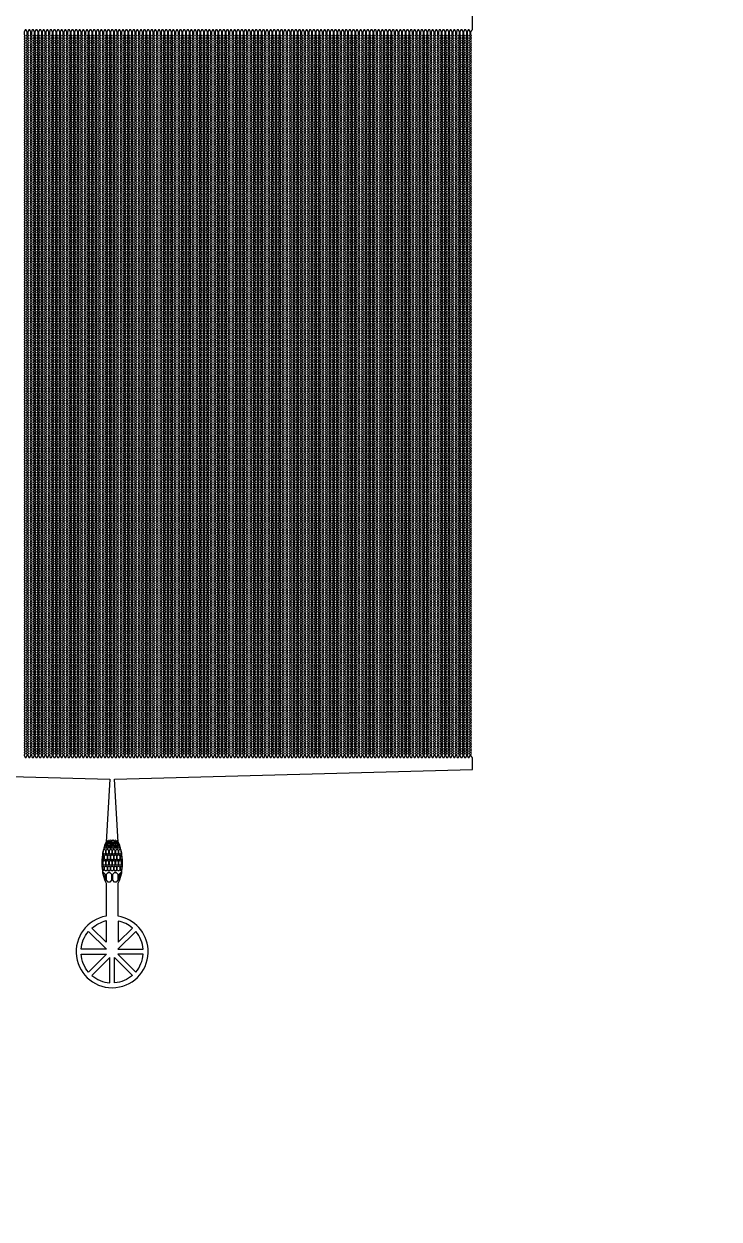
# Model space of a CAD drawing. Extents: x 4056 to 105656, y 4120 to 105720.
# Drawn here: x 18557 to 33033, y 32477 to 57365 of the extents above; entities that cross this region are included whole.
import ezdxf

# ---------------------------------------------------------------- set-up
doc = ezdxf.new("R2010")
doc.units = 13
doc.header["$MEASUREMENT"] = 0
doc.layers.add('Main Layer', color=7, linetype='Continuous', lineweight=0)

# ---------------------------------------------------------------- blocks, each defined once
blk = doc.blocks.new('row')
blk.add_lwpolyline([(-20, -1000, -0.774597), (-20, -1039), (-20, -1050, -0.774597), (-20, -1089), (-20, -1100, -0.774597), (-20, -1139), (-20, -1150, -0.774597), (-20, -1189), (-20, -1200, -0.774597), (-20, -1239), (-20, -1250, -0.774597), (-20, -1289), (-20, -1300, -0.774597), (-20, -1339), (-20, -1350, -0.774597), (-20, -1389), (-20, -1400, -0.774597), (-20, -1439), (-20, -1450, -0.774597), (-20, -1489), (-20, -1500, -0.774597), (-20, -1539), (-20, -1550, -0.774597), (-20, -1589), (-20, -1600, -0.774597), (-20, -1639), (-20, -1650, -0.774597), (-20, -1689), (-20, -1700, -0.774597), (-20, -1739), (-20, -1750, -0.774597), (-20, -1789), (-20, -1800, -0.774597), (-20, -1839), (-20, -1850, -0.774597), (-20, -1889), (-20, -1900, -0.774597), (-20, -1939), (-20, -1950, -0.774597), (-20, -1989), (-20, -2000, -0.774597), (-20, -2039), (-20, -2050, -0.774597), (-20, -2089), (-20, -2100, -0.774597), (-20, -2139), (-20, -2150, -0.774597), (-20, -2189), (-20, -2200, -0.774597), (-20, -2239), (-20, -2250, -0.774597), (-20, -2289), (-20, -2300, -0.774597), (-20, -2339), (-20, -2350, -0.774597), (-20, -2389), (-20, -2400, -0.774597), (-20, -2439), (-20, -2450, -0.774597), (-20, -2489), (-20, -2500, -0.774597), (-20, -2539), (-20, -2550, -0.774597), (-20, -2589), (-20, -2600, -0.774597), (-20, -2639), (-20, -2650, -0.774597), (-20, -2689), (-20, -2700, -0.774597), (-20, -2739), (-20, -2750, -0.774597), (-20, -2789), (-20, -2800, -0.774597), (-20, -2839), (-20, -2850, -0.774597), (-20, -2889), (-20, -2900, -0.774597), (-20, -2939), (-20, -2950, -0.774597), (-20, -2989), (-20, -3000, -0.774597), (-20, -3039), (-20, -3050, -0.774597), (-20, -3089), (-20, -3100, -0.774597), (-20, -3139), (-20, -3150, -0.774597), (-20, -3189), (-20, -3200, -0.774597), (-20, -3239), (-20, -3250, -0.774597), (-20, -3289), (-20, -3300, -0.774597), (-20, -3339), (-20, -3350, -0.774597), (-20, -3389), (-20, -3400, -0.774597), (-20, -3439), (-20, -3450, -0.774597), (-20, -3489), (-20, -3500, -0.774597), (-20, -3539), (-20, -3550, -0.774597), (-20, -3589), (-20, -3600, -0.774597), (-20, -3639), (-20, -3650, -0.774597), (-20, -3689), (-20, -3700, -0.774597), (-20, -3739), (-20, -3750, -0.774597), (-20, -3789), (-20, -3800, -0.774597), (-20, -3839), (-20, -3850, -0.774597), (-20, -3889), (-20, -3900, -0.774597), (-20, -3939), (-20, -3950, -0.774597), (-20, -3989), (-20, -4000, -0.774597), (-20, -4039), (-20, -4050, -0.774597), (-20, -4089), (-20, -4100, -0.774597), (-20, -4139), (-20, -4150, -0.774597), (-20, -4189), (-20, -4200, -0.774597), (-20, -4239), (-20, -4250, -0.774597), (-20, -4289), (-20, -4300, -0.774597), (-20, -4339), (-20, -4350, -0.774597), (-20, -4389), (-20, -4400, -0.774597), (-20, -4439), (-20, -4450, -0.774597), (-20, -4489), (-20, -4500, -0.774597), (-20, -4539), (-20, -4550, -0.774597), (-20, -4589), (-20, -4600, -0.774597), (-20, -4639), (-20, -4650, -0.774597), (-20, -4689), (-20, -4700, -0.774597), (-20, -4739), (-20, -4750, -0.774597), (-20, -4789), (-20, -4800, -0.774597), (-20, -4839), (-20, -4850, -0.774597), (-20, -4889), (-20, -4900, -0.774597), (-20, -4939), (-20, -4950, -0.774597), (-20, -4989), (-20, -5000, -0.774597), (-20, -5039), (-20, -5050, -0.774597), (-20, -5089), (-20, -5100, -0.774597), (-20, -5139), (-20, -5150, -0.774597), (-20, -5189), (-20, -5200, -0.774597), (-20, -5239), (-20, -5250, -0.774597), (-20, -5289), (-20, -5300, -0.774597), (-20, -5339), (-20, -5350, -0.774597), (-20, -5389), (-20, -5400, -0.774597), (-20, -5439), (-20, -5450, -0.774597), (-20, -5489), (-20, -5500, -0.774597), (-20, -5539), (-20, -5550, -0.774597), (-20, -5589), (-20, -5600, -0.774597), (-20, -5639), (-20, -5650, -0.774597), (-20, -5689), (-20, -5700, -0.774597), (-20, -5739), (-20, -5750, -0.774597), (-20, -5789), (-20, -5800, -0.774597), (-20, -5839), (-20, -5850, -0.774597), (-20, -5889), (-20, -5900, -0.774597), (-20, -5939), (-20, -5950, -0.774597), (-20, -5989), (-20, -6000, -0.774597), (-20, -6039), (-20, -6050, -0.774597), (-20, -6089), (-20, -6100, -0.774597), (-20, -6139), (-20, -6150, -0.774597), (-20, -6189), (-20, -6200, -0.774597), (-20, -6239), (-20, -6250, -0.774597), (-20, -6289), (-20, -6300, -0.774597), (-20, -6339), (-20, -6350, -0.774597), (-20, -6389), (-20, -6400, -0.774597), (-20, -6439), (-20, -6450, -0.774597), (-20, -6489), (-20, -6500, -0.774597), (-20, -6539), (-20, -6550, -0.774597), (-20, -6589), (-20, -6600, -0.774597), (-20, -6639), (-20, -6650, -0.774597), (-20, -6689), (-20, -6700, -0.774597), (-20, -6739), (-20, -6750, -0.774597), (-20, -6789), (-20, -6800, -0.774597), (-20, -6839), (-20, -6850, -0.774597), (-20, -6889), (-20, -6900, -0.774597), (-20, -6939), (-20, -6950, -0.774597), (-20, -6989), (-20, -7000, -0.774597), (-20, -7039), (-20, -7050, -0.774597), (-20, -7089), (-20, -7100, -0.774597), (-20, -7139), (-20, -7150, -0.774597), (-20, -7189), (-20, -7200, -0.774597), (-20, -7239), (-20, -7250, -0.774597), (-20, -7289), (-20, -7300, -0.774597), (-20, -7339), (-20, -7350, -0.774597), (-20, -7389), (-20, -7400, -0.774597), (-20, -7439), (-20, -7450, -0.774597), (-20, -7489), (-20, -7500, -0.774597), (-20, -7539), (-20, -7550, -0.774597), (-20, -7589), (-20, -7600, -0.774597), (-20, -7639), (-20, -7650, -0.774597), (-20, -7689), (-20, -7700, -0.774597), (-20, -7739), (-20, -7750, -0.774597), (-20, -7789), (-20, -7800, -0.774597), (-20, -7839), (-20, -7850, -0.774597), (-20, -7889), (-20, -7900, -0.774597), (-20, -7939), (-20, -7950, -0.774597), (-20, -7989), (-20, -8000, -0.774597), (-20, -8039), (-20, -8050, -0.774597), (-20, -8089), (-20, -8100, -0.774597), (-20, -8139), (-20, -8150, -0.774597), (-20, -8189), (-20, -8200, -0.774597), (-20, -8239), (-20, -8250, -0.774597), (-20, -8289), (-20, -8300, -0.774597), (-20, -8339), (-20, -8350, -0.774597), (-20, -8389), (-20, -8400, -0.774597), (-20, -8439), (-20, -8450, -0.774597), (-20, -8489), (-20, -8500, -0.774597), (-20, -8539), (-20, -8550, -0.774597), (-20, -8589), (-20, -8600, -0.774597), (-20, -8639), (-20, -8650, -0.774597), (-20, -8689), (-20, -8700, -0.774597), (-20, -8739), (-20, -8750, -0.774597), (-20, -8789), (-20, -8800, -0.774597), (-20, -8839), (-20, -8850, -0.774597), (-20, -8889), (-20, -8900, -0.774597), (-20, -8939), (-20, -8950, -0.774597), (-20, -8989), (-20, -9000, -0.774597), (-20, -9039), (-20, -9050, -0.774597), (-20, -9089), (-20, -9100, -0.774597), (-20, -9139), (-20, -9150, -0.774597), (-20, -9189), (-20, -9200, -0.774597), (-20, -9239), (-20, -9250, -0.774597), (-20, -9289), (-20, -9300, -0.774597), (-20, -9339), (-20, -9350, -0.774597), (-20, -9389), (-20, -9400, -0.774597), (-20, -9439), (-20, -9450, -0.774597), (-20, -9489), (-20, -9500, -0.774597), (-20, -9539), (-20, -9550, -0.774597), (-20, -9589), (-20, -9600, -0.774597), (-20, -9639), (-20, -9650, -0.774597), (-20, -9689), (-20, -9700, -0.774597), (-20, -9739), (-20, -9750, -0.774597), (-20, -9789), (-20, -9800, -0.774597), (-20, -9839), (-20, -9850, -0.774597), (-20, -9889), (-20, -9900, -0.774597), (-20, -9939), (-20, -9950, -0.774597), (-20, -9989), (-20, -10000, -0.774597), (-20, -10039), (-20, -10050, -0.774597), (-20, -10089), (-20, -10100, -0.774597), (-20, -10139), (-20, -10150, -0.774597), (-20, -10189), (-20, -10200, -0.774597), (-20, -10239), (-20, -10250, -0.774597), (-20, -10289), (-20, -10300, -0.774597), (-20, -10339), (-20, -10350, -0.774597), (-20, -10389), (-20, -10400, -0.774597), (-20, -10439), (-20, -10450, -0.774597), (-20, -10489), (-20, -10500, -0.774597), (-20, -10539), (-20, -10550, -0.774597), (-20, -10589), (-20, -10600, -0.774597), (-20, -10639), (-20, -10650, -0.774597), (-20, -10689), (-20, -10700, -0.774597), (-20, -10739), (-20, -10750, -0.774597), (-20, -10789), (-20, -10800, -0.774597), (-20, -10839), (-20, -10850, -0.774597), (-20, -10889), (-20, -10900, -0.774597), (-20, -10939), (-20, -10950, -0.774597), (-20, -10989), (-20, -11000, -0.774597), (-20, -11039), (-20, -11050, -0.774597), (-20, -11089), (-20, -11100, -0.774597), (-20, -11139), (-20, -11150, -0.774597), (-20, -11189), (-20, -11200, -0.774597), (-20, -11239), (-20, -11250, -0.774597), (-20, -11289), (-20, -11300, -0.774597), (-20, -11339), (-20, -11350, -0.774597), (-20, -11389), (-20, -11400, -0.774597), (-20, -11439), (-20, -11450, -0.774597), (-20, -11489), (-20, -11500, -0.774597), (-20, -11539), (-20, -11550, -0.774597), (-20, -11589), (-20, -11600, -0.774597), (-20, -11639), (-20, -11650, -0.774597), (-20, -11689), (-20, -11700, -0.774597), (-20, -11739), (-20, -11750, -0.774597), (-20, -11789), (-20, -11800, -0.774597), (-20, -11839), (-20, -11850, -0.774597), (-20, -11889), (-20, -11900, -0.774597), (-20, -11939), (-20, -11950, -0.774597), (-20, -11989), (-20, -12000, -0.774597), (-20, -12039), (-20, -12050, -0.774597), (-20, -12089), (-20, -12100, -0.774597), (-20, -12139), (-20, -12150, -0.774597), (-20, -12189), (-20, -12200, -0.774597), (-20, -12239), (-20, -12250, -0.774597), (-20, -12289), (-20, -12300, -0.774597), (-20, -12339), (-20, -12350, -0.774597), (-20, -12389), (-20, -12400, -0.774597), (-20, -12439), (-20, -12450, -0.774597), (-20, -12489), (-20, -12500, -0.774597), (-20, -12539), (-20, -12550, -0.774597), (-20, -12589), (-20, -12600, -0.774597), (-20, -12639), (-20, -12650, -0.774597), (-20, -12689), (-20, -12700, -0.774597), (-20, -12739), (-20, -12750, -0.774597), (-20, -12789), (-20, -12800, -0.774597), (-20, -12839), (-20, -12850, -0.774597), (-20, -12889), (-20, -12900, -0.774597), (-20, -12939), (-20, -12950, -0.774597), (-20, -12989), (-20, -13000, -0.774597), (-20, -13039), (-20, -13050, -0.774597), (-20, -13089), (-20, -13100, -0.774597), (-20, -13139), (-20, -13150, -0.774597), (-20, -13189), (-20, -13200, -0.774597), (-20, -13239), (-20, -13250, -0.774597), (-20, -13289), (-20, -13300, -0.774597), (-20, -13339), (-20, -13350, -0.774597), (-20, -13389), (-20, -13400, -0.774597), (-20, -13439), (-20, -13450, -0.774597), (-20, -13489), (-20, -13500, -0.774597), (-20, -13539), (-20, -13550, -0.774597), (-20, -13589), (-20, -13600, -0.774597), (-20, -13639), (-20, -13650, -0.774597), (-20, -13689), (-20, -13700, -0.774597), (-20, -13739), (-20, -13750, -0.774597), (-20, -13789), (-20, -13800, -0.774597), (-20, -13839), (-20, -13850, -0.774597), (-20, -13889), (-20, -13900, -0.774597), (-20, -13939), (-20, -13950, -0.774597), (-20, -13989), (-20, -14000, -0.774597), (-20, -14039), (-20, -14050, -0.774597), (-20, -14089), (-20, -14100, -0.774597), (-20, -14139), (-20, -14150, -0.774597), (-20, -14189), (-20, -14200, -0.774597), (-20, -14239), (-20, -14250, -0.774597), (-20, -14289), (-20, -14300, -0.774597), (-20, -14339), (-20, -14350, -0.774597), (-20, -14389), (-20, -14400, -0.774597), (-20, -14439), (-20, -14450, -0.774597), (-20, -14489), (-20, -14500, -0.774597), (-20, -14539), (-20, -14550, -0.774597), (-20, -14589), (-20, -14600, -0.774597), (-20, -14639), (-20, -14650, -0.774597), (-20, -14689), (-20, -14700, -0.774597), (-20, -14739), (-20, -14750, -0.774597), (-20, -14789), (-20, -14800, -0.774597), (-20, -14839), (-20, -14850, -0.774597), (-20, -14889), (-20, -14900, -0.774597), (-20, -14939), (-20, -14950, -0.774597), (-20, -14989), (-20, -15000, -0.774597), (-20, -15039), (-20, -15050, -0.774597), (-20, -15089), (-20, -15100), (0, -15150), (25, -15150), (45, -15100), (45, -15089, -0.774597), (45, -15050), (45, -15039, -0.774597), (45, -15000), (45, -14989, -0.774597), (45, -14950), (45, -14939, -0.774597), (45, -14900), (45, -14889, -0.774597), (45, -14850), (45, -14839, -0.774597), (45, -14800), (45, -14789, -0.774597), (45, -14750), (45, -14739, -0.774597), (45, -14700), (45, -14689, -0.774597), (45, -14650), (45, -14639, -0.774597), (45, -14600), (45, -14589, -0.774597), (45, -14550), (45, -14539, -0.774597), (45, -14500), (45, -14489, -0.774597), (45, -14450), (45, -14439, -0.774597), (45, -14400), (45, -14389, -0.774597), (45, -14350), (45, -14339, -0.774597), (45, -14300), (45, -14289, -0.774597), (45, -14250), (45, -14239, -0.774597), (45, -14200), (45, -14189, -0.774597), (45, -14150), (45, -14139, -0.774597), (45, -14100), (45, -14089, -0.774597), (45, -14050), (45, -14039, -0.774597), (45, -14000), (45, -13989, -0.774597), (45, -13950), (45, -13939, -0.774597), (45, -13900), (45, -13889, -0.774597), (45, -13850), (45, -13839, -0.774597), (45, -13800), (45, -13789, -0.774597), (45, -13750), (45, -13739, -0.774597), (45, -13700), (45, -13689, -0.774597), (45, -13650), (45, -13639, -0.774597), (45, -13600), (45, -13589, -0.774597), (45, -13550), (45, -13539, -0.774597), (45, -13500), (45, -13489, -0.774597), (45, -13450), (45, -13439, -0.774597), (45, -13400), (45, -13389, -0.774597), (45, -13350), (45, -13339, -0.774597), (45, -13300), (45, -13289, -0.774597), (45, -13250), (45, -13239, -0.774597), (45, -13200), (45, -13189, -0.774597), (45, -13150), (45, -13139, -0.774597), (45, -13100), (45, -13089, -0.774597), (45, -13050), (45, -13039, -0.774597), (45, -13000), (45, -12989, -0.774597), (45, -12950), (45, -12939, -0.774597), (45, -12900), (45, -12889, -0.774597), (45, -12850), (45, -12839, -0.774597), (45, -12800), (45, -12789, -0.774597), (45, -12750), (45, -12739, -0.774597), (45, -12700), (45, -12689, -0.774597), (45, -12650), (45, -12639, -0.774597), (45, -12600), (45, -12589, -0.774597), (45, -12550), (45, -12539, -0.774597), (45, -12500), (45, -12489, -0.774597), (45, -12450), (45, -12439, -0.774597), (45, -12400), (45, -12389, -0.774597), (45, -12350), (45, -12339, -0.774597), (45, -12300), (45, -12289, -0.774597), (45, -12250), (45, -12239, -0.774597), (45, -12200), (45, -12189, -0.774597), (45, -12150), (45, -12139, -0.774597), (45, -12100), (45, -12089, -0.774597), (45, -12050), (45, -12039, -0.774597), (45, -12000), (45, -11989, -0.774597), (45, -11950), (45, -11939, -0.774597), (45, -11900), (45, -11889, -0.774597), (45, -11850), (45, -11839, -0.774597), (45, -11800), (45, -11789, -0.774597), (45, -11750), (45, -11739, -0.774597), (45, -11700), (45, -11689, -0.774597), (45, -11650), (45, -11639, -0.774597), (45, -11600), (45, -11589, -0.774597), (45, -11550), (45, -11539, -0.774597), (45, -11500), (45, -11489, -0.774597), (45, -11450), (45, -11439, -0.774597), (45, -11400), (45, -11389, -0.774597), (45, -11350), (45, -11339, -0.774597), (45, -11300), (45, -11289, -0.774597), (45, -11250), (45, -11239, -0.774597), (45, -11200), (45, -11189, -0.774597), (45, -11150), (45, -11139, -0.774597), (45, -11100), (45, -11089, -0.774597), (45, -11050), (45, -11039, -0.774597), (45, -11000), (45, -10989, -0.774597), (45, -10950), (45, -10939, -0.774597), (45, -10900), (45, -10889, -0.774597), (45, -10850), (45, -10839, -0.774597), (45, -10800), (45, -10789, -0.774597), (45, -10750), (45, -10739, -0.774597), (45, -10700), (45, -10689, -0.774597), (45, -10650), (45, -10639, -0.774597), (45, -10600), (45, -10589, -0.774597), (45, -10550), (45, -10539, -0.774597), (45, -10500), (45, -10489, -0.774597), (45, -10450), (45, -10439, -0.774597), (45, -10400), (45, -10389, -0.774597), (45, -10350), (45, -10339, -0.774597), (45, -10300), (45, -10289, -0.774597), (45, -10250), (45, -10239, -0.774597), (45, -10200), (45, -10189, -0.774597), (45, -10150), (45, -10139, -0.774597), (45, -10100), (45, -10089, -0.774597), (45, -10050), (45, -10039, -0.774597), (45, -10000), (45, -9989, -0.774597), (45, -9950), (45, -9939, -0.774597), (45, -9900), (45, -9889, -0.774597), (45, -9850), (45, -9839, -0.774597), (45, -9800), (45, -9789, -0.774597), (45, -9750), (45, -9739, -0.774597), (45, -9700), (45, -9689, -0.774597), (45, -9650), (45, -9639, -0.774597), (45, -9600), (45, -9589, -0.774597), (45, -9550), (45, -9539, -0.774597), (45, -9500), (45, -9489, -0.774597), (45, -9450), (45, -9439, -0.774597), (45, -9400), (45, -9389, -0.774597), (45, -9350), (45, -9339, -0.774597), (45, -9300), (45, -9289, -0.774597), (45, -9250), (45, -9239, -0.774597), (45, -9200), (45, -9189, -0.774597), (45, -9150), (45, -9139, -0.774597), (45, -9100), (45, -9089, -0.774597), (45, -9050), (45, -9039, -0.774597), (45, -9000), (45, -8989, -0.774597), (45, -8950), (45, -8939, -0.774597), (45, -8900), (45, -8889, -0.774597), (45, -8850), (45, -8839, -0.774597), (45, -8800), (45, -8789, -0.774597), (45, -8750), (45, -8739, -0.774597), (45, -8700), (45, -8689, -0.774597), (45, -8650), (45, -8639, -0.774597), (45, -8600), (45, -8589, -0.774597), (45, -8550), (45, -8539, -0.774597), (45, -8500), (45, -8489, -0.774597), (45, -8450), (45, -8439, -0.774597), (45, -8400), (45, -8389, -0.774597), (45, -8350), (45, -8339, -0.774597), (45, -8300), (45, -8289, -0.774597), (45, -8250), (45, -8239, -0.774597), (45, -8200), (45, -8189, -0.774597), (45, -8150), (45, -8139, -0.774597), (45, -8100), (45, -8089, -0.774597), (45, -8050), (45, -8039, -0.774597), (45, -8000), (45, -7989, -0.774597), (45, -7950), (45, -7939, -0.774597), (45, -7900), (45, -7889, -0.774597), (45, -7850), (45, -7839, -0.774597), (45, -7800), (45, -7789, -0.774597), (45, -7750), (45, -7739, -0.774597), (45, -7700), (45, -7689, -0.774597), (45, -7650), (45, -7639, -0.774597), (45, -7600), (45, -7589, -0.774597), (45, -7550), (45, -7539, -0.774597), (45, -7500), (45, -7489, -0.774597), (45, -7450), (45, -7439, -0.774597), (45, -7400), (45, -7389, -0.774597), (45, -7350), (45, -7339, -0.774597), (45, -7300), (45, -7289, -0.774597), (45, -7250), (45, -7239, -0.774597), (45, -7200), (45, -7189, -0.774597), (45, -7150), (45, -7139, -0.774597), (45, -7100), (45, -7089, -0.774597), (45, -7050), (45, -7039, -0.774597), (45, -7000), (45, -6989, -0.774597), (45, -6950), (45, -6939, -0.774597), (45, -6900), (45, -6889, -0.774597), (45, -6850), (45, -6839, -0.774597), (45, -6800), (45, -6789, -0.774597), (45, -6750), (45, -6739, -0.774597), (45, -6700), (45, -6689, -0.774597), (45, -6650), (45, -6639, -0.774597), (45, -6600), (45, -6589, -0.774597), (45, -6550), (45, -6539, -0.774597), (45, -6500), (45, -6489, -0.774597), (45, -6450), (45, -6439, -0.774597), (45, -6400), (45, -6389, -0.774597), (45, -6350), (45, -6339, -0.774597), (45, -6300), (45, -6289, -0.774597), (45, -6250), (45, -6239, -0.774597), (45, -6200), (45, -6189, -0.774597), (45, -6150), (45, -6139, -0.774597), (45, -6100), (45, -6089, -0.774597), (45, -6050), (45, -6039, -0.774597), (45, -6000), (45, -5989, -0.774597), (45, -5950), (45, -5939, -0.774597), (45, -5900), (45, -5889, -0.774597), (45, -5850), (45, -5839, -0.774597), (45, -5800), (45, -5789, -0.774597), (45, -5750), (45, -5739, -0.774597), (45, -5700), (45, -5689, -0.774597), (45, -5650), (45, -5639, -0.774597), (45, -5600), (45, -5589, -0.774597), (45, -5550), (45, -5539, -0.774597), (45, -5500), (45, -5489, -0.774597), (45, -5450), (45, -5439, -0.774597), (45, -5400), (45, -5389, -0.774597), (45, -5350), (45, -5339, -0.774597), (45, -5300), (45, -5289, -0.774597), (45, -5250), (45, -5239, -0.774597), (45, -5200), (45, -5189, -0.774597), (45, -5150), (45, -5139, -0.774597), (45, -5100), (45, -5089, -0.774597), (45, -5050), (45, -5039, -0.774597), (45, -5000), (45, -4989, -0.774597), (45, -4950), (45, -4939, -0.774597), (45, -4900), (45, -4889, -0.774597), (45, -4850), (45, -4839, -0.774597), (45, -4800), (45, -4789, -0.774597), (45, -4750), (45, -4739, -0.774597), (45, -4700), (45, -4689, -0.774597), (45, -4650), (45, -4639, -0.774597), (45, -4600), (45, -4589, -0.774597), (45, -4550), (45, -4539, -0.774597), (45, -4500), (45, -4489, -0.774597), (45, -4450), (45, -4439, -0.774597), (45, -4400), (45, -4389, -0.774597), (45, -4350), (45, -4339, -0.774597), (45, -4300), (45, -4289, -0.774597), (45, -4250), (45, -4239, -0.774597), (45, -4200), (45, -4189, -0.774597), (45, -4150), (45, -4139, -0.774597), (45, -4100), (45, -4089, -0.774597), (45, -4050), (45, -4039, -0.774597), (45, -4000), (45, -3989, -0.774597), (45, -3950), (45, -3939, -0.774597), (45, -3900), (45, -3889, -0.774597), (45, -3850), (45, -3839, -0.774597), (45, -3800), (45, -3789, -0.774597), (45, -3750), (45, -3739, -0.774597), (45, -3700), (45, -3689, -0.774597), (45, -3650), (45, -3639, -0.774597), (45, -3600), (45, -3589, -0.774597), (45, -3550), (45, -3539, -0.774597), (45, -3500), (45, -3489, -0.774597), (45, -3450), (45, -3439, -0.774597), (45, -3400), (45, -3389, -0.774597), (45, -3350), (45, -3339, -0.774597), (45, -3300), (45, -3289, -0.774597), (45, -3250), (45, -3239, -0.774597), (45, -3200), (45, -3189, -0.774597), (45, -3150), (45, -3139, -0.774597), (45, -3100), (45, -3089, -0.774597), (45, -3050), (45, -3039, -0.774597), (45, -3000), (45, -2989, -0.774597), (45, -2950), (45, -2939, -0.774597), (45, -2900), (45, -2889, -0.774597), (45, -2850), (45, -2839, -0.774597), (45, -2800), (45, -2789, -0.774597), (45, -2750), (45, -2739, -0.774597), (45, -2700), (45, -2689, -0.774597), (45, -2650), (45, -2639, -0.774597), (45, -2600), (45, -2589, -0.774597), (45, -2550), (45, -2539, -0.774597), (45, -2500), (45, -2489, -0.774597), (45, -2450), (45, -2439, -0.774597), (45, -2400), (45, -2389, -0.774597), (45, -2350), (45, -2339, -0.774597), (45, -2300), (45, -2289, -0.774597), (45, -2250), (45, -2239, -0.774597), (45, -2200), (45, -2189, -0.774597), (45, -2150), (45, -2139, -0.774597), (45, -2100), (45, -2089, -0.774597), (45, -2050), (45, -2039, -0.774597), (45, -2000), (45, -1989, -0.774597), (45, -1950), (45, -1939, -0.774597), (45, -1900), (45, -1889, -0.774597), (45, -1850), (45, -1839, -0.774597), (45, -1800), (45, -1789, -0.774597), (45, -1750), (45, -1739, -0.774597), (45, -1700), (45, -1689, -0.774597), (45, -1650), (45, -1639, -0.774597), (45, -1600), (45, -1589, -0.774597), (45, -1550), (45, -1539, -0.774597), (45, -1500), (45, -1489, -0.774597), (45, -1450), (45, -1439, -0.774597), (45, -1400), (45, -1389, -0.774597), (45, -1350), (45, -1339, -0.774597), (45, -1300), (45, -1289, -0.774597), (45, -1250), (45, -1239, -0.774597), (45, -1200), (45, -1189, -0.774597), (45, -1150), (45, -1139, -0.774597), (45, -1100), (45, -1089, -0.774597), (45, -1050), (45, -1039, -0.774597), (45, -1000), (45, -989, -0.774597), (45, -950), (45, -939, -0.774597), (45, -900), (45, -889, -0.774597), (45, -850), (45, -839, -0.774597), (45, -800), (45, -789, -0.774597), (45, -750), (45, -739, -0.774597), (45, -700), (45, -689, -0.774597), (45, -650), (45, -639, -0.774597), (45, -600), (45, -589, -0.774597), (45, -550), (45, -539, -0.774597), (45, -500), (45, -489, -0.774597), (45, -450), (45, -439, -0.774597), (45, -400), (45, -389, -0.774597), (45, -350), (45, -339, -0.774597), (45, -300), (45, -289, -0.774597), (45, -250), (45, -239, -0.774597), (45, -200), (45, -189, -0.774597), (45, -150), (45, -139, -0.774597), (45, -100), (45, -50), (45, -50), (25, 0), (0, 0), (-20, -50), (-20, -100, -0.774597), (-20, -139), (-20, -150, -0.774597), (-20, -189), (-20, -200, -0.774597), (-20, -239), (-20, -250, -0.774597), (-20, -289), (-20, -300, -0.774597), (-20, -339), (-20, -350, -0.774597), (-20, -389), (-20, -400, -0.774597), (-20, -439), (-20, -450, -0.774597), (-20, -489), (-20, -500, -0.774597), (-20, -539), (-20, -550, -0.774597), (-20, -589), (-20, -600, -0.774597), (-20, -639), (-20, -650, -0.774597), (-20, -689), (-20, -700, -0.774597), (-20, -739), (-20, -750, -0.774597), (-20, -789), (-20, -800, -0.774597), (-20, -839), (-20, -850, -0.774597), (-20, -889), (-20, -900, -0.774597), (-20, -939), (-20, -950, -0.774597), (-20, -989)], format="xyb", close=True)

msp = doc.modelspace()

# ---------------------------------------------------------------- linework, layer by layer
msp.add_lwpolyline([(12895, 41840), (20345, 41640), (20270, 40325), (20251, 40291), (20237, 40259), (20232, 40242), (20218, 40198), (20212, 40176), (20197, 40096), (20191, 40060), (20182, 39960), (20183, 39828), (20192, 39728), (20197, 39688), (20239, 39527), (20270, 39469), (20270, 39376), (20270, 38784, 2.252077), (21143, 38095, 0.347177), (20520, 38784), (20520, 39469), (20551, 39527), (20593, 39688), (20598, 39728), (20607, 39828), (20607, 39960), (20599, 40060), (20593, 40096), (20577, 40176), (20571, 40198), (20558, 40242), (20553, 40259), (20538, 40291), (20520, 40325), (20520, 40324), (20445, 41640), (27895, 41840), (27895, 42090), (27882, 42090), (27862, 42140), (27862, 42151, 0.774597), (27862, 42190), (27862, 42201, 0.774597), (27862, 42240), (27862, 42251, 0.774597), (27862, 42290), (27862, 42301, 0.774597), (27862, 42340), (27862, 42351, 0.774597), (27862, 42390), (27862, 42401, 0.774597), (27862, 42440), (27862, 42451, 0.774597), (27862, 42490), (27862, 42501, 0.774597), (27862, 42540), (27862, 42551, 0.774597), (27862, 42590), (27862, 42601, 0.774597), (27862, 42640), (27862, 42651, 0.774597), (27862, 42690), (27862, 42701, 0.774597), (27862, 42740), (27862, 42751, 0.774597), (27862, 42790), (27862, 42801, 0.774597), (27862, 42840), (27862, 42851, 0.774597), (27862, 42890), (27862, 42901, 0.774597), (27862, 42940), (27862, 42951, 0.774597), (27862, 42990), (27862, 43001, 0.774597), (27862, 43040), (27862, 43051, 0.774597), (27862, 43090), (27862, 43101, 0.774597), (27862, 43140), (27862, 43151, 0.774597), (27862, 43190), (27862, 43201, 0.774597), (27862, 43240), (27862, 43251, 0.774597), (27862, 43290), (27862, 43301, 0.774597), (27862, 43340), (27862, 43351, 0.774597), (27862, 43390), (27862, 43401, 0.774597), (27862, 43440), (27862, 43451, 0.774597), (27862, 43490), (27862, 43501, 0.774597), (27862, 43540), (27862, 43551, 0.774597), (27862, 43590), (27862, 43601, 0.774597), (27862, 43640), (27862, 43651, 0.774597), (27862, 43690), (27862, 43701, 0.774597), (27862, 43740), (27862, 43751, 0.774597), (27862, 43790), (27862, 43801, 0.774597), (27862, 43840), (27862, 43851, 0.774597), (27862, 43890), (27862, 43901, 0.774597), (27862, 43940), (27862, 43951, 0.774597), (27862, 43990), (27862, 44001, 0.774597), (27862, 44040), (27862, 44051, 0.774597), (27862, 44090), (27862, 44101, 0.774597), (27862, 44140), (27862, 44151, 0.774597), (27862, 44190), (27862, 44201, 0.774597), (27862, 44240), (27862, 44251, 0.774597), (27862, 44290), (27862, 44301, 0.774597), (27862, 44340), (27862, 44351, 0.774597), (27862, 44390), (27862, 44401, 0.774597), (27862, 44440), (27862, 44451, 0.774597), (27862, 44490), (27862, 44501, 0.774597), (27862, 44540), (27862, 44551, 0.774597), (27862, 44590), (27862, 44601, 0.774597), (27862, 44640), (27862, 44651, 0.774597), (27862, 44690), (27862, 44701, 0.774597), (27862, 44740), (27862, 44751, 0.774597), (27862, 44790), (27862, 44801, 0.774597), (27862, 44840), (27862, 44851, 0.774597), (27862, 44890), (27862, 44901, 0.774597), (27862, 44940), (27862, 44951, 0.774597), (27862, 44990), (27862, 45001, 0.774597), (27862, 45040), (27862, 45051, 0.774597), (27862, 45090), (27862, 45101, 0.774597), (27862, 45140), (27862, 45151, 0.774597), (27862, 45190), (27862, 45201, 0.774597), (27862, 45240), (27862, 45251, 0.774597), (27862, 45290), (27862, 45301, 0.774597), (27862, 45340), (27862, 45351, 0.774597), (27862, 45390), (27862, 45401, 0.774597), (27862, 45440), (27862, 45451, 0.774597), (27862, 45490), (27862, 45501, 0.774597), (27862, 45540), (27862, 45551, 0.774597), (27862, 45590), (27862, 45601, 0.774597), (27862, 45640), (27862, 45651, 0.774597), (27862, 45690), (27862, 45701, 0.774597), (27862, 45740), (27862, 45751, 0.774597), (27862, 45790), (27862, 45801, 0.774597), (27862, 45840), (27862, 45851, 0.774597), (27862, 45890), (27862, 45901, 0.774597), (27862, 45940), (27862, 45951, 0.774597), (27862, 45990), (27862, 46001, 0.774597), (27862, 46040), (27862, 46051, 0.774597), (27862, 46090), (27862, 46101, 0.774597), (27862, 46140), (27862, 46151, 0.774597), (27862, 46190), (27862, 46201, 0.774597), (27862, 46240), (27862, 46251, 0.774597), (27862, 46290), (27862, 46301, 0.774597), (27862, 46340), (27862, 46351, 0.774597), (27862, 46390), (27862, 46401, 0.774597), (27862, 46440), (27862, 46451, 0.774597), (27862, 46490), (27862, 46501, 0.774597), (27862, 46540), (27862, 46551, 0.774597), (27862, 46590), (27862, 46601, 0.774597), (27862, 46640), (27862, 46651, 0.774597), (27862, 46690), (27862, 46701, 0.774597), (27862, 46740), (27862, 46751, 0.774597), (27862, 46790), (27862, 46801, 0.774597), (27862, 46840), (27862, 46851, 0.774597), (27862, 46890), (27862, 46901, 0.774597), (27862, 46940), (27862, 46951, 0.774597), (27862, 46990), (27862, 47001, 0.774597), (27862, 47040), (27862, 47051, 0.774597), (27862, 47090), (27862, 47101, 0.774597), (27862, 47140), (27862, 47151, 0.774597), (27862, 47190), (27862, 47201, 0.774597), (27862, 47240), (27862, 47251, 0.774597), (27862, 47290), (27862, 47301, 0.774597), (27862, 47340), (27862, 47351, 0.774597), (27862, 47390), (27862, 47401, 0.774597), (27862, 47440), (27862, 47451, 0.774597), (27862, 47490), (27862, 47501, 0.774597), (27862, 47540), (27862, 47551, 0.774597), (27862, 47590), (27862, 47601, 0.774597), (27862, 47640), (27862, 47651, 0.774597), (27862, 47690), (27862, 47701, 0.774597), (27862, 47740), (27862, 47751, 0.774597), (27862, 47790), (27862, 47801, 0.774597), (27862, 47840), (27862, 47851, 0.774597), (27862, 47890), (27862, 47901, 0.774597), (27862, 47940), (27862, 47951, 0.774597), (27862, 47990), (27862, 48001, 0.774597), (27862, 48040), (27862, 48051, 0.774597), (27862, 48090), (27862, 48101, 0.774597), (27862, 48140), (27862, 48151, 0.774597), (27862, 48190), (27862, 48201, 0.774597), (27862, 48240), (27862, 48251, 0.774597), (27862, 48290), (27862, 48301, 0.774597), (27862, 48340), (27862, 48351, 0.774597), (27862, 48390), (27862, 48401, 0.774597), (27862, 48440), (27862, 48451, 0.774597), (27862, 48490), (27862, 48501, 0.774597), (27862, 48540), (27862, 48551, 0.774597), (27862, 48590), (27862, 48601, 0.774597), (27862, 48640), (27862, 48651, 0.774597), (27862, 48690), (27862, 48701, 0.774597), (27862, 48740), (27862, 48751, 0.774597), (27862, 48790), (27862, 48801, 0.774597), (27862, 48840), (27862, 48851, 0.774597), (27862, 48890), (27862, 48901, 0.774597), (27862, 48940), (27862, 48951, 0.774597), (27862, 48990), (27862, 49001, 0.774597), (27862, 49040), (27862, 49051, 0.774597), (27862, 49090), (27862, 49101, 0.774597), (27862, 49140), (27862, 49151, 0.774597), (27862, 49190), (27862, 49201, 0.774597), (27862, 49240), (27862, 49251, 0.774597), (27862, 49290), (27862, 49301, 0.774597), (27862, 49340), (27862, 49351, 0.774597), (27862, 49390), (27862, 49401, 0.774597), (27862, 49440), (27862, 49451, 0.774597), (27862, 49490), (27862, 49501, 0.774597), (27862, 49540), (27862, 49551, 0.774597), (27862, 49590), (27862, 49601, 0.774597), (27862, 49640), (27862, 49651, 0.774597), (27862, 49690), (27862, 49701, 0.774597), (27862, 49740), (27862, 49751, 0.774597), (27862, 49790), (27862, 49801, 0.774597), (27862, 49840), (27862, 49851, 0.774597), (27862, 49890), (27862, 49901, 0.774597), (27862, 49940), (27862, 49951, 0.774597), (27862, 49990), (27862, 50001, 0.774597), (27862, 50040), (27862, 50051, 0.774597), (27862, 50090), (27862, 50101, 0.774597), (27862, 50140), (27862, 50151, 0.774597), (27862, 50190), (27862, 50201, 0.774597), (27862, 50240), (27862, 50251, 0.774597), (27862, 50290), (27862, 50301, 0.774597), (27862, 50340), (27862, 50351, 0.774597), (27862, 50390), (27862, 50401, 0.774597), (27862, 50440), (27862, 50451, 0.774597), (27862, 50490), (27862, 50501, 0.774597), (27862, 50540), (27862, 50551, 0.774597), (27862, 50590), (27862, 50601, 0.774597), (27862, 50640), (27862, 50651, 0.774597), (27862, 50690), (27862, 50701, 0.774597), (27862, 50740), (27862, 50751, 0.774597), (27862, 50790), (27862, 50801, 0.774597), (27862, 50840), (27862, 50851, 0.774597), (27862, 50890), (27862, 50901, 0.774597), (27862, 50940), (27862, 50951, 0.774597), (27862, 50990), (27862, 51001, 0.774597), (27862, 51040), (27862, 51051, 0.774597), (27862, 51090), (27862, 51101, 0.774597), (27862, 51140), (27862, 51151, 0.774597), (27862, 51190), (27862, 51201, 0.774597), (27862, 51240), (27862, 51251, 0.774597), (27862, 51290), (27862, 51301, 0.774597), (27862, 51340), (27862, 51351, 0.774597), (27862, 51390), (27862, 51401, 0.774597), (27862, 51440), (27862, 51451, 0.774597), (27862, 51490), (27862, 51501, 0.774597), (27862, 51540), (27862, 51551, 0.774597), (27862, 51590), (27862, 51601, 0.774597), (27862, 51640), (27862, 51651, 0.774597), (27862, 51690), (27862, 51701, 0.774597), (27862, 51740), (27862, 51751, 0.774597), (27862, 51790), (27862, 51801, 0.774597), (27862, 51840), (27862, 51851, 0.774597), (27862, 51890), (27862, 51901, 0.774597), (27862, 51940), (27862, 51951, 0.774597), (27862, 51990), (27862, 52001, 0.774597), (27862, 52040), (27862, 52051, 0.774597), (27862, 52090), (27862, 52101, 0.774597), (27862, 52140), (27862, 52151, 0.774597), (27862, 52190), (27862, 52201, 0.774597), (27862, 52240), (27862, 52251, 0.774597), (27862, 52290), (27862, 52301, 0.774597), (27862, 52340), (27862, 52351, 0.774597), (27862, 52390), (27862, 52401, 0.774597), (27862, 52440), (27862, 52451, 0.774597), (27862, 52490), (27862, 52501, 0.774597), (27862, 52540), (27862, 52551, 0.774597), (27862, 52590), (27862, 52601, 0.774597), (27862, 52640), (27862, 52651, 0.774597), (27862, 52690), (27862, 52701, 0.774597), (27862, 52740), (27862, 52751, 0.774597), (27862, 52790), (27862, 52801, 0.774597), (27862, 52840), (27862, 52851, 0.774597), (27862, 52890), (27862, 52901, 0.774597), (27862, 52940), (27862, 52951, 0.774597), (27862, 52990), (27862, 53001, 0.774597), (27862, 53040), (27862, 53051, 0.774597), (27862, 53090), (27862, 53101, 0.774597), (27862, 53140), (27862, 53151, 0.774597), (27862, 53190), (27862, 53201, 0.774597), (27862, 53240), (27862, 53251, 0.774597), (27862, 53290), (27862, 53301, 0.774597), (27862, 53340), (27862, 53351, 0.774597), (27862, 53390), (27862, 53401, 0.774597), (27862, 53440), (27862, 53451, 0.774597), (27862, 53490), (27862, 53501, 0.774597), (27862, 53540), (27862, 53551, 0.774597), (27862, 53590), (27862, 53601, 0.774597), (27862, 53640), (27862, 53651, 0.774597), (27862, 53690), (27862, 53701, 0.774597), (27862, 53740), (27862, 53751, 0.774597), (27862, 53790), (27862, 53801, 0.774597), (27862, 53840), (27862, 53851, 0.774597), (27862, 53890), (27862, 53901, 0.774597), (27862, 53940), (27862, 53951, 0.774597), (27862, 53990), (27862, 54001, 0.774597), (27862, 54040), (27862, 54051, 0.774597), (27862, 54090), (27862, 54101, 0.774597), (27862, 54140), (27862, 54151, 0.774597), (27862, 54190), (27862, 54201, 0.774597), (27862, 54240), (27862, 54251, 0.774597), (27862, 54290), (27862, 54301, 0.774597), (27862, 54340), (27862, 54351, 0.774597), (27862, 54390), (27862, 54401, 0.774597), (27862, 54440), (27862, 54451, 0.774597), (27862, 54490), (27862, 54501, 0.774597), (27862, 54540), (27862, 54551, 0.774597), (27862, 54590), (27862, 54601, 0.774597), (27862, 54640), (27862, 54651, 0.774597), (27862, 54690), (27862, 54701, 0.774597), (27862, 54740), (27862, 54751, 0.774597), (27862, 54790), (27862, 54801, 0.774597), (27862, 54840), (27862, 54851, 0.774597), (27862, 54890), (27862, 54901, 0.774597), (27862, 54940), (27862, 54951, 0.774597), (27862, 54990), (27862, 55001, 0.774597), (27862, 55040), (27862, 55051, 0.774597), (27862, 55090), (27862, 55101, 0.774597), (27862, 55140), (27862, 55151, 0.774597), (27862, 55190), (27862, 55201, 0.774597), (27862, 55240), (27862, 55251, 0.774597), (27862, 55290), (27862, 55301, 0.774597), (27862, 55340), (27862, 55351, 0.774597), (27862, 55390), (27862, 55401, 0.774597), (27862, 55440), (27862, 55451, 0.774597), (27862, 55490), (27862, 55501, 0.774597), (27862, 55540), (27862, 55551, 0.774597), (27862, 55590), (27862, 55601, 0.774597), (27862, 55640), (27862, 55651, 0.774597), (27862, 55690), (27862, 55701, 0.774597), (27862, 55740), (27862, 55751, 0.774597), (27862, 55790), (27862, 55801, 0.774597), (27862, 55840), (27862, 55851, 0.774597), (27862, 55890), (27862, 55901, 0.774597), (27862, 55940), (27862, 55951, 0.774597), (27862, 55990), (27862, 56001, 0.774597), (27862, 56040), (27862, 56051, 0.774597), (27862, 56090), (27862, 56101, 0.774597), (27862, 56140), (27862, 56151, 0.774597), (27862, 56190), (27862, 56201, 0.774597), (27862, 56240), (27862, 56251, 0.774597), (27862, 56290), (27862, 56301, 0.774597), (27862, 56340), (27862, 56351, 0.774597), (27862, 56390), (27862, 56401, 0.774597), (27862, 56440), (27862, 56451, 0.774597), (27862, 56490), (27862, 56501, 0.774597), (27862, 56540), (27862, 56551, 0.774597), (27862, 56590), (27862, 56601, 0.774597), (27862, 56640), (27862, 56651, 0.774597), (27862, 56690), (27862, 56701, 0.774597), (27862, 56740), (27862, 56751, 0.774597), (27862, 56790), (27862, 56801, 0.774597), (27862, 56840), (27862, 56851, 0.774597), (27862, 56890), (27862, 56901, 0.774597), (27862, 56940), (27862, 56951, 0.774597), (27862, 56990), (27862, 57001, 0.774597), (27862, 57040), (27862, 57051, 0.774597), (27862, 57090), (27862, 57101, 0.774597), (27862, 57140), (27862, 57190), (27882, 57240), (27895, 57240), (27895, 57843)], format="xyb")
for points in [[(20309, 40324), (20301, 40314), (20291, 40314), (20284, 40324), (20302, 40363), (20309, 40354)], [(20317, 40324), (20317, 40354), (20324, 40364), (20334, 40364), (20342, 40354), (20342, 40324), (20334, 40314), (20324, 40314)], [(20324, 40364), (20334, 40364)], [(20350, 40324), (20350, 40354), (20357, 40364), (20367, 40364), (20375, 40354), (20375, 40324), (20367, 40314), (20357, 40314)], [(20357, 40364), (20367, 40364)], [(20383, 40324), (20383, 40354), (20390, 40364), (20400, 40364), (20408, 40354), (20408, 40324), (20400, 40314), (20390, 40314)], [(20390, 40364), (20400, 40364)], [(20416, 40324), (20416, 40354), (20423, 40364), (20433, 40364), (20441, 40354), (20441, 40324), (20433, 40314), (20423, 40314)], [(20423, 40364), (20433, 40364)], [(20449, 40324), (20449, 40354), (20456, 40364), (20466, 40364), (20474, 40354), (20474, 40324), (20466, 40314), (20456, 40314)], [(20456, 40364), (20466, 40364)], [(20488, 40362), (20507, 40324), (20499, 40314), (20489, 40314), (20482, 40324), (20482, 40354)], [(20220, 40076), (20205, 40096), (20220, 40176), (20240, 40176), (20255, 40156), (20255, 40096), (20240, 40076)], [(20240, 40176), (20220, 40176)], [(20251, 40208), (20251, 40238), (20258, 40248), (20268, 40248), (20276, 40238), (20276, 40208), (20268, 40198), (20258, 40198)], [(20258, 40248), (20268, 40248)], [(20267, 40266), (20267, 40296), (20275, 40306), (20285, 40306), (20292, 40296), (20292, 40266), (20285, 40256), (20275, 40256)], [(20271, 40096), (20271, 40156), (20286, 40176), (20306, 40176), (20321, 40156), (20321, 40096), (20306, 40076), (20286, 40076)], [(20275, 40306), (20285, 40306)], [(20284, 40208), (20284, 40238), (20291, 40248), (20301, 40248), (20309, 40238), (20309, 40208), (20301, 40198), (20291, 40198)], [(20286, 40176), (20306, 40176)], [(20291, 40248), (20301, 40248)], [(20300, 40266), (20300, 40296), (20308, 40306), (20318, 40306), (20325, 40296), (20325, 40266), (20318, 40256), (20308, 40256)], [(20308, 40306), (20318, 40306)], [(20317, 40208), (20317, 40238), (20324, 40248), (20334, 40248), (20342, 40238), (20342, 40208), (20334, 40198), (20324, 40198)], [(20324, 40248), (20334, 40248)], [(20333, 40266), (20333, 40296), (20341, 40306), (20351, 40306), (20358, 40296), (20358, 40266), (20351, 40256), (20341, 40256)], [(20337, 40096), (20337, 40156), (20352, 40176), (20372, 40176), (20387, 40156), (20387, 40096), (20372, 40076), (20352, 40076)], [(20341, 40306), (20351, 40306)], [(20350, 40208), (20350, 40238), (20357, 40248), (20367, 40248), (20375, 40238), (20375, 40208), (20367, 40198), (20357, 40198)], [(20352, 40176), (20372, 40176)], [(20357, 40248), (20367, 40248)], [(20366, 40266), (20366, 40296), (20374, 40306), (20384, 40306), (20391, 40296), (20391, 40266), (20384, 40256), (20374, 40256)], [(20374, 40306), (20384, 40306)], [(20383, 40208), (20383, 40238), (20390, 40248), (20400, 40248), (20408, 40238), (20408, 40208), (20400, 40198), (20390, 40198)], [(20390, 40248), (20400, 40248)], [(20399, 40266), (20399, 40296), (20407, 40306), (20417, 40306), (20424, 40296), (20424, 40266), (20417, 40256), (20407, 40256)], [(20403, 40096), (20403, 40156), (20418, 40176), (20438, 40176), (20453, 40156), (20453, 40096), (20438, 40076), (20418, 40076)], [(20407, 40306), (20417, 40306)], [(20416, 40208), (20416, 40238), (20423, 40248), (20433, 40248), (20441, 40238), (20441, 40208), (20433, 40198), (20423, 40198)], [(20418, 40176), (20438, 40176)], [(20423, 40248), (20433, 40248)], [(20432, 40266), (20432, 40296), (20440, 40306), (20450, 40306), (20457, 40296), (20457, 40266), (20450, 40256), (20440, 40256)], [(20440, 40306), (20450, 40306)], [(20449, 40208), (20449, 40238), (20456, 40248), (20466, 40248), (20474, 40238), (20474, 40208), (20466, 40198), (20456, 40198)], [(20456, 40248), (20466, 40248)], [(20465, 40266), (20465, 40296), (20473, 40306), (20483, 40306), (20490, 40296), (20490, 40266), (20483, 40256), (20473, 40256)], [(20469, 40096), (20469, 40156), (20484, 40176), (20504, 40176), (20519, 40156), (20519, 40096), (20504, 40076), (20484, 40076)], [(20473, 40306), (20483, 40306)], [(20482, 40208), (20482, 40238), (20489, 40248), (20499, 40248), (20507, 40238), (20507, 40208), (20499, 40198), (20489, 40198)], [(20484, 40176), (20504, 40176)], [(20489, 40248), (20499, 40248)], [(20498, 40266), (20498, 40296), (20506, 40306), (20516, 40306), (20523, 40296), (20523, 40266), (20516, 40256), (20506, 40256)], [(20506, 40306), (20516, 40306)], [(20515, 40208), (20515, 40238), (20522, 40248), (20532, 40248), (20540, 40238), (20540, 40208), (20532, 40198), (20522, 40198)], [(20522, 40248), (20532, 40248)], [(20550, 40076), (20535, 40096), (20535, 40156), (20550, 40176), (20569, 40176), (20585, 40096), (20570, 40076)], [(20550, 40176), (20569, 40176)], [(20222, 40040), (20207, 40060), (20199, 40060), (20190, 39960), (20207, 39960), (20222, 39980)], [(20222, 39748), (20207, 39728), (20200, 39728), (20191, 39828), (20207, 39828), (20222, 39808)], [(20207, 39828), (20191, 39828)], [(20205, 39864), (20205, 39924), (20220, 39944), (20240, 39944), (20255, 39924), (20255, 39864), (20240, 39844), (20220, 39844)], [(20220, 39944), (20240, 39944)], [(20238, 39980), (20238, 40040), (20253, 40060), (20273, 40060), (20288, 40040), (20288, 39980), (20273, 39960), (20253, 39960)], [(20238, 39748), (20238, 39808), (20253, 39828), (20273, 39828), (20288, 39808), (20288, 39748), (20273, 39728), (20253, 39728)], [(20253, 40060), (20273, 40060)], [(20253, 39828), (20273, 39828)], [(20271, 39864), (20271, 39924), (20286, 39944), (20306, 39944), (20321, 39924), (20321, 39864), (20306, 39844), (20286, 39844)], [(20286, 39944), (20306, 39944)], [(20304, 39980), (20304, 40040), (20319, 40060), (20339, 40060), (20354, 40040), (20354, 39980), (20339, 39960), (20319, 39960)], [(20304, 39748), (20304, 39808), (20319, 39828), (20339, 39828), (20354, 39808), (20354, 39748), (20339, 39728), (20319, 39728)], [(20319, 40060), (20339, 40060)], [(20319, 39828), (20339, 39828)], [(20337, 39864), (20337, 39924), (20352, 39944), (20372, 39944), (20387, 39924), (20387, 39864), (20372, 39844), (20352, 39844)], [(20352, 39944), (20372, 39944)], [(20370, 39980), (20370, 40040), (20385, 40060), (20405, 40060), (20420, 40040), (20420, 39980), (20405, 39960), (20385, 39960)], [(20370, 39748), (20370, 39808), (20385, 39828), (20405, 39828), (20420, 39808), (20420, 39748), (20405, 39728), (20385, 39728)], [(20385, 40060), (20405, 40060)], [(20385, 39828), (20405, 39828)], [(20403, 39864), (20403, 39924), (20418, 39944), (20438, 39944), (20453, 39924), (20453, 39864), (20438, 39844), (20418, 39844)], [(20418, 39944), (20438, 39944)], [(20436, 39980), (20436, 40040), (20451, 40060), (20471, 40060), (20486, 40040), (20486, 39980), (20471, 39960), (20451, 39960)], [(20436, 39748), (20436, 39808), (20451, 39828), (20471, 39828), (20486, 39808), (20486, 39748), (20471, 39728), (20451, 39728)], [(20451, 40060), (20471, 40060)], [(20451, 39828), (20471, 39828)], [(20469, 39864), (20469, 39924), (20484, 39944), (20504, 39944), (20519, 39924), (20519, 39864), (20504, 39844), (20484, 39844)], [(20484, 39944), (20504, 39944)], [(20502, 39980), (20502, 40040), (20517, 40060), (20537, 40060), (20552, 40040), (20552, 39980), (20537, 39960), (20517, 39960)], [(20502, 39748), (20502, 39808), (20517, 39828), (20537, 39828), (20552, 39808), (20552, 39748), (20537, 39728), (20517, 39728)], [(20517, 40060), (20537, 40060)], [(20517, 39828), (20537, 39828)], [(20535, 39864), (20535, 39924), (20550, 39944), (20570, 39944), (20585, 39924), (20585, 39864), (20570, 39844), (20550, 39844)], [(20550, 39944), (20570, 39944)], [(20568, 40040), (20583, 40060), (20591, 40060), (20599, 39960), (20583, 39960), (20568, 39980)], [(20568, 39808), (20583, 39828), (20599, 39828), (20590, 39728), (20583, 39728), (20568, 39748)], [(20591, 40060), (20583, 40060)], [(20599, 39828), (20583, 39828)], [(20205, 39696), (20217, 39696), (20247, 39656), (20247, 39535)], [(20213, 39696), (20217, 39696)], [(20279, 39656), (20309, 39696), (20349, 39696), (20379, 39656), (20379, 39536), (20349, 39496), (20309, 39496), (20279, 39536)], [(20309, 39696), (20349, 39696)], [(20411, 39656), (20441, 39696), (20481, 39696), (20511, 39656), (20511, 39536), (20481, 39496), (20441, 39496), (20411, 39536)], [(20441, 39696), (20481, 39696)], [(20585, 39696), (20573, 39696), (20543, 39656), (20543, 39535)], [(20577, 39696), (20573, 39696)]]:
    msp.add_lwpolyline(points, close=True)
for points in [[(20270, 38693), (20270, 38240), (19972, 38538, -0.092093), (20270, 38693, -169.237242)], [(20520, 38682), (20520, 38240), (20818, 38538, 0.129437), (20520, 38682, 0.002578)], [(19901, 38467), (20274, 38095), (19747, 38095, -0.159174), (19901, 38467, -685.293783)], [(20888, 38467), (20516, 38095), (21043, 38095, 0.159174), (20888, 38467, 0.001676)], [(19901, 37622, -0.159174), (19747, 37995), (20274, 37995), (19900, 37620), (19901, 37622)], [(20345, 37397), (20345, 37924), (19971, 37550), (19972, 37551, 0.159174), (20345, 37397, -0.000484)], [(20818, 37551, -0.159174), (20445, 37397), (20445, 37924), (20818, 37551)], [(20888, 37622, 0.159174), (21043, 37995), (20516, 37995), (20888, 37622)]]:
    msp.add_lwpolyline(points, format="xyb", close=True)
at = {"layer": 'Main Layer'}
msp.add_circle((54856, 54920), 50800, dxfattribs=at)

# ---------------------------------------------------------------- block references
for p in [(18582, 57240), (18657, 57240), (18732, 57240), (18807, 57240), (18882, 57240), (18957, 57240), (19032, 57240), (19107, 57240), (19182, 57240), (19257, 57240), (19332, 57240), (19407, 57240), (19482, 57240), (19557, 57240), (19632, 57240), (19707, 57240), (19782, 57240), (19857, 57240), (19932, 57240), (20007, 57240), (20082, 57240), (20157, 57240), (20232, 57240), (20307, 57240), (20382, 57240), (20457, 57240), (20532, 57240), (20607, 57240), (20682, 57240), (20757, 57240), (20832, 57240), (20907, 57240), (20982, 57240), (21057, 57240), (21132, 57240), (21207, 57240), (21282, 57240), (21357, 57240), (21432, 57240), (21507, 57240), (21582, 57240), (21657, 57240), (21732, 57240), (21807, 57240), (21882, 57240), (21957, 57240), (22032, 57240), (22107, 57240), (22182, 57240), (22257, 57240), (22332, 57240), (22407, 57240), (22482, 57240), (22557, 57240), (22632, 57240), (22707, 57240), (22782, 57240), (22857, 57240), (22932, 57240), (23007, 57240), (23082, 57240), (23157, 57240), (23232, 57240), (23307, 57240), (23382, 57240), (23457, 57240), (23532, 57240), (23607, 57240), (23682, 57240), (23757, 57240), (23832, 57240), (23907, 57240), (23982, 57240), (24057, 57240), (24132, 57240), (24207, 57240), (24282, 57240), (24357, 57240), (24432, 57240), (24507, 57240), (24582, 57240), (24657, 57240), (24732, 57240), (24807, 57240), (24882, 57240), (24957, 57240), (25032, 57240), (25107, 57240), (25182, 57240), (25257, 57240), (25332, 57240), (25407, 57240), (25482, 57240), (25557, 57240), (25632, 57240), (25707, 57240), (25782, 57240), (25857, 57240), (25932, 57240), (26007, 57240), (26082, 57240), (26157, 57240), (26232, 57240), (26307, 57240), (26382, 57240), (26457, 57240), (26532, 57240), (26607, 57240), (26682, 57240), (26757, 57240), (26832, 57240), (26907, 57240), (26982, 57240), (27057, 57240), (27132, 57240), (27207, 57240), (27282, 57240), (27357, 57240), (27432, 57240), (27507, 57240), (27582, 57240), (27657, 57240), (27732, 57240), (27807, 57240)]:
    msp.add_blockref('row', p)

doc.saveas('drawing.dxf')
